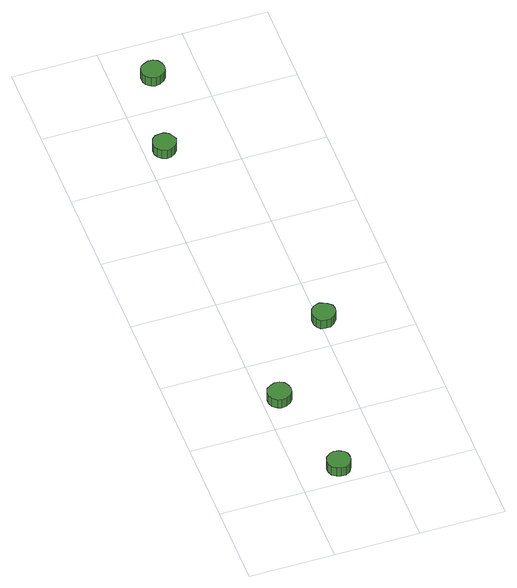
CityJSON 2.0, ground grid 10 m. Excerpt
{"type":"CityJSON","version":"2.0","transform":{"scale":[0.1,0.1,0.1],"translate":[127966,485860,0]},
"CityObjects":{
"tree1":{"type":"SolitaryVegetationObject","attributes":{"function":"something"},"geometry":[{"type":"MultiSurface","lod":"1","boundaries":[[[0,1,2,3,4,5,6,7,8,9,10,11,12,13,14]],[[15,16,17,18,19,20,21,22,23,24,25,26,27,28,29]],[[0,29,28,1]],[[1,28,27,2]],[[2,27,26,3]],[[3,26,25,4]],[[4,25,24,5]],[[5,24,23,6]],[[6,23,22,7]],[[7,22,21,8]],[[8,21,20,9]],[[9,20,19,10]],[[10,19,18,11]],[[11,18,17,12]],[[12,17,16,13]],[[13,16,15,14]],[[14,15,29,0]]]}]},
"tree2":{"type":"SolitaryVegetationObject","attributes":{"function":"something"},"geometry":[{"type":"MultiSurface","lod":"1","boundaries":[[[30,31,32,33,34,35,36,37,38,39,40,41,42,43,44]],[[45,46,47,48,49,50,51,52,53,54,55,56,57,58,59]],[[30,59,58,31]],[[31,58,57,32]],[[32,57,56,33]],[[33,56,55,34]],[[34,55,54,35]],[[35,54,53,36]],[[36,53,52,37]],[[37,52,51,38]],[[38,51,50,39]],[[39,50,49,40]],[[40,49,48,41]],[[41,48,47,42]],[[42,47,46,43]],[[43,46,45,44]],[[44,45,59,30]]]}]},
"tree3":{"type":"SolitaryVegetationObject","attributes":{"function":"something"},"geometry":[{"type":"MultiSurface","lod":"1","boundaries":[[[60,61,62,63,64,65,66,67,68,69,70,71,72,73,74]],[[75,76,77,78,79,80,81,82,83,84,85,86,87,88,89]],[[60,89,88,61]],[[61,88,87,62]],[[62,87,86,63]],[[63,86,85,64]],[[64,85,84,65]],[[65,84,83,66]],[[66,83,82,67]],[[67,82,81,68]],[[68,81,80,69]],[[69,80,79,70]],[[70,79,78,71]],[[71,78,77,72]],[[72,77,76,73]],[[73,76,75,74]],[[74,75,89,60]]]}]},
"tree4":{"type":"SolitaryVegetationObject","attributes":{"function":"something"},"geometry":[{"type":"MultiSurface","lod":"1","boundaries":[[[90,91,92,93,94,95,96,97,98,99,100,101,102,103,104]],[[105,106,107,108,109,110,111,112,113,114,115,116,117,118,119]],[[90,119,118,91]],[[91,118,117,92]],[[92,117,116,93]],[[93,116,115,94]],[[94,115,114,95]],[[95,114,113,96]],[[96,113,112,97]],[[97,112,111,98]],[[98,111,110,99]],[[99,110,109,100]],[[100,109,108,101]],[[101,108,107,102]],[[102,107,106,103]],[[103,106,105,104]],[[104,105,119,90]]]}]},
"tree5":{"type":"SolitaryVegetationObject","attributes":{"function":"something"},"geometry":[{"type":"MultiSurface","lod":"1","boundaries":[[[120,121,122,123,124,125,126,127,128,129,130,131,132,133,134]],[[135,136,137,138,139,140,141,142,143,144,145,146,147,148,149]],[[120,149,148,121]],[[121,148,147,122]],[[122,147,146,123]],[[123,146,145,124]],[[124,145,144,125]],[[125,144,143,126]],[[126,143,142,127]],[[127,142,141,128]],[[128,141,140,129]],[[129,140,139,130]],[[130,139,138,131]],[[131,138,137,132]],[[132,137,136,133]],[[133,136,135,134]],[[134,135,149,120]]]}]}
},
"vertices":[
[61,23,17],[60,29,17],[57,33,17],[52,36,17],[46,37,17],[41,35,17],[36,31,17],[34,26,17],[34,21,17],[36,15,17],[41,12,17],[46,10,17],[52,10,17],[57,13,17],[60,18,17],[60,18,4],[57,13,4],[52,10,4],[46,10,4],[41,12,4],[36,15,4],[34,21,4],[34,26,4],[36,31,4],[41,35,4],[46,37,4],[52,36,4],[57,33,4],[60,29,4],[61,23,4],
[33,143,17],[32,148,17],[29,153,17],[24,156,17],[18,156,17],[13,154,17],[8,151,17],[6,145,17],[6,140,17],[8,135,17],[13,131,17],[18,129,17],[24,130,17],[29,133,17],[32,137,17],[32,137,4],[29,133,4],[24,130,4],[18,129,4],[13,131,4],[8,135,4],[6,140,4],[6,145,4],[8,151,4],[13,154,4],[18,156,4],[24,156,4],[29,153,4],[32,148,4],[33,143,4],
[119,240,17],[118,246,17],[114,250,17],[109,253,17],[104,254,17],[98,252,17],[94,248,17],[92,243,17],[92,237,17],[94,232,17],[98,228,17],[104,227,17],[109,227,17],[114,230,17],[118,235,17],[118,235,4],[114,230,4],[109,227,4],[104,227,4],[98,228,4],[94,232,4],[92,237,4],[92,243,4],[94,248,4],[98,252,4],[104,254,4],[109,253,4],[114,250,4],[118,246,4],[119,240,4],
[37,540,18],[35,545,18],[32,550,18],[27,553,18],[22,553,18],[16,552,18],[12,548,18],[10,543,18],[10,537,18],[12,532,18],[16,528,18],[22,526,18],[27,527,18],[32,530,18],[35,534,18],[35,534,5],[32,530,5],[27,527,5],[22,526,5],[16,528,5],[12,532,5],[10,537,5],[10,543,5],[12,548,5],[16,552,5],[22,553,5],[27,553,5],[32,550,5],[35,545,5],[37,540,5],
[61,649,17],[60,654,17],[57,659,17],[52,662,17],[46,662,17],[41,660,17],[36,657,17],[34,652,17],[34,646,17],[36,641,17],[41,637,17],[46,635,17],[52,636,17],[57,639,17],[60,643,17],[60,643,4],[57,639,4],[52,636,4],[46,635,4],[41,637,4],[36,641,4],[34,646,4],[34,652,4],[36,657,4],[41,660,4],[46,662,4],[52,662,4],[57,659,4],[60,654,4],[61,649,4]
]}
